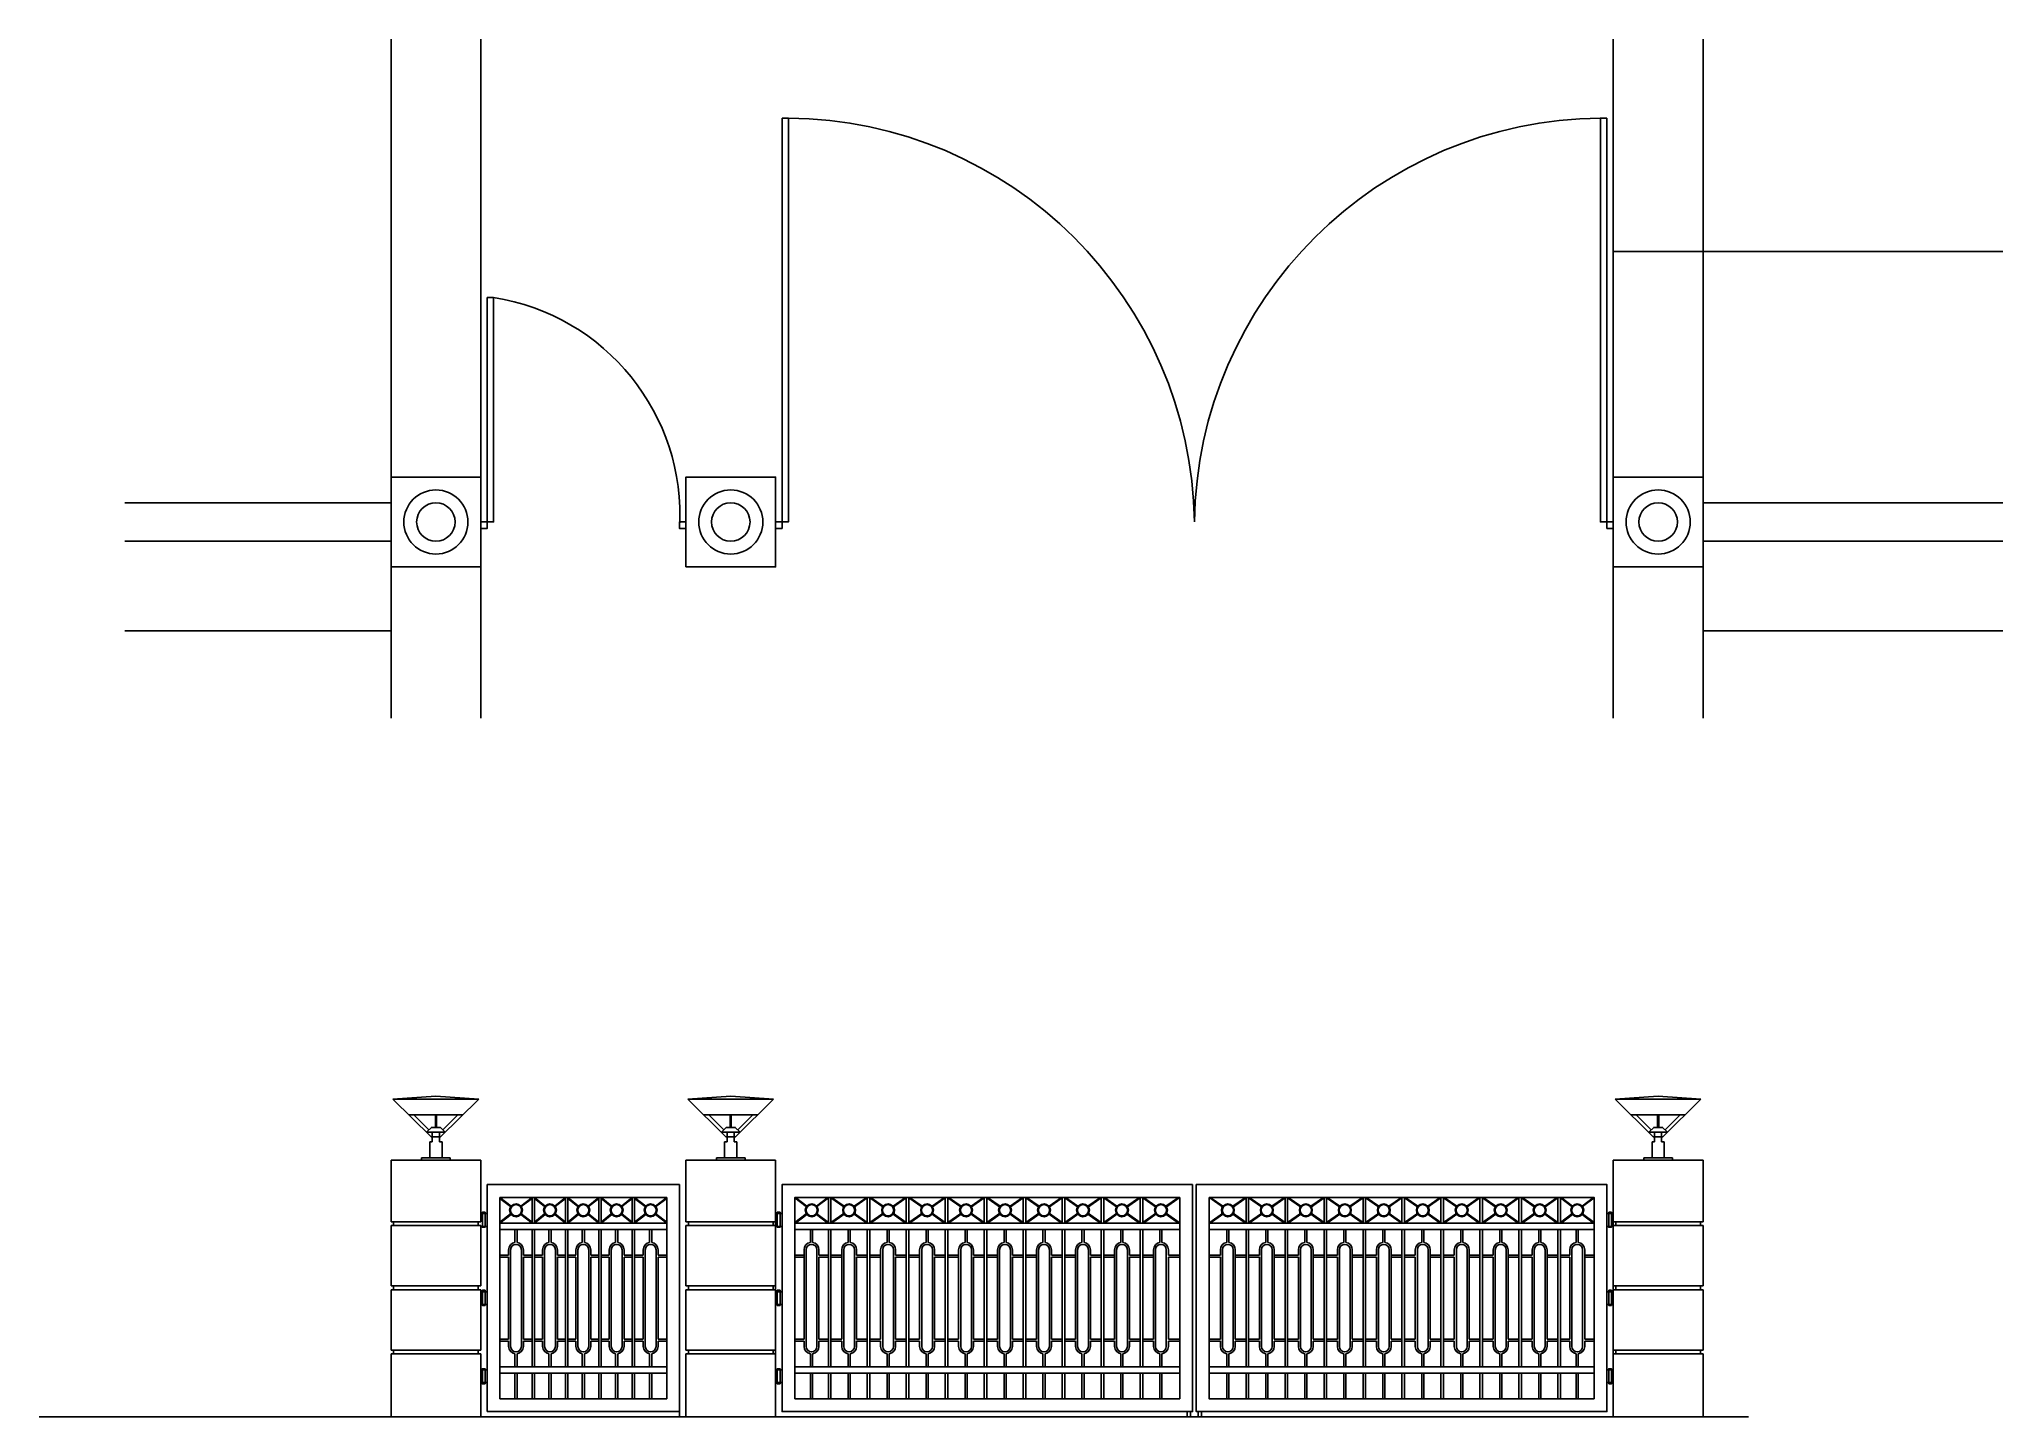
# Model space of a CAD drawing. Extents: x 25320 to 40633, y 7531 to 18272.
import ezdxf

# ---------------------------------------------------------------- set-up
doc = ezdxf.new("R2010")
doc.units = 0
doc.header["$LTSCALE"] = 10
doc.header["$MEASUREMENT"] = 0
for name, color, linetype in [('0-2', 2, 'CONTINUOUS'), ('0-3', 3, 'CONTINUOUS'), ('0-BCA', 33, 'CONTINUOUS'), ('0-DIM', 8, 'CONTINUOUS'), ('0-HATCH', 1, 'CONTINUOUS'), ('0-PAVE', 8, 'CONTINUOUS'), ('1', 1, 'CONTINUOUS')]:
    doc.layers.add(name, color=color, linetype=linetype)

# ---------------------------------------------------------------- blocks, each defined once
blk = doc.blocks.new('A$C34417B17')
at = {"layer": '0-HATCH', "color": 3}
for p, q in [((0, 476), (335, 476)), ((669, 476), (335, 476)), ((125, 353), (335, 353)), ((163, 353), (281, 237)), ((331, 353), (331, 256)), ((545, 353), (335, 353)), ((339, 353), (339, 256)), ((506, 353), (389, 237)), ((262, 218), (335, 218)), ((307, 183), (335, 183)), ((407, 218), (335, 218)), ((362, 183), (335, 183)), ((224, 20), (446, 20)), ((224, 20), (224, 0)), ((287, 143), (307, 143)), ((287, 143), (287, 20)), ((383, 143), (362, 143)), ((383, 143), (383, 20)), ((446, 20), (446, 0))]:
    blk.add_line(p, q, dxfattribs=at)
at = {"layer": '0-HATCH', "color": 11}
blk.add_line((224, 0), (446, 0), dxfattribs=at)
at = {"layer": '0-HATCH', "color": 3}
for points in [[(0, 476), (335, 500)], [(0, 476), (297, 183), (307, 183)], [(669, 476), (335, 500)], [(669, 476), (372, 183), (362, 183)], [(262, 218), (300, 256), (335, 256)], [(335, 256), (300, 256)], [(307, 218), (307, 143)], [(335, 256), (370, 256)], [(407, 218), (370, 256), (335, 256)], [(362, 218), (362, 143)]]:
    blk.add_lwpolyline(points, dxfattribs=at)

msp = doc.modelspace()

# ---------------------------------------------------------------- linework, layer by layer
at = {"layer": '0-2'}
for p, q in [((28913, 9041), (30213, 9041)), ((31213, 9041), (34215, 9041)), ((37446, 9041), (34443, 9041)), ((28913, 8991), (30213, 8991)), ((31213, 8991), (34215, 8991)), ((37446, 8991), (34443, 8991)), ((28913, 7921), (30213, 7921)), ((28913, 7871), (30213, 7871)), ((31213, 7921), (34215, 7921)), ((31213, 7871), (34215, 7871)), ((37446, 7921), (34443, 7921)), ((37446, 7871), (34443, 7871))]:
    msp.add_line(p, q, dxfattribs=at)
at = {"layer": '0-3'}
for p, q in [((28063, 9051), (28063, 9531)), ((28763, 9531), (28063, 9531)), ((28763, 9051), (28763, 9531)), ((30363, 9051), (30363, 9531)), ((31063, 9531), (30363, 9531)), ((31063, 9051), (31063, 9531)), ((37596, 9051), (37596, 9531)), ((38296, 9531), (37596, 9531)), ((38296, 9051), (38296, 9531)), ((28813, 7571), (28813, 9341)), ((30313, 9341), (28813, 9341)), ((28813, 9341), (28813, 7571)), ((30313, 9341), (30313, 7531)), ((31113, 7571), (31113, 9341)), ((37546, 7571), (37546, 9341)), ((28063, 9051), (28083, 9051)), ((28083, 9051), (28743, 9051)), ((28083, 9021), (28083, 9051)), ((28763, 9051), (28743, 9051)), ((28743, 9021), (28743, 9051)), ((30363, 9051), (30383, 9051)), ((30383, 9021), (30383, 9051)), ((30383, 9051), (31043, 9051)), ((31043, 9021), (31043, 9051)), ((31063, 9051), (31043, 9051)), ((37596, 9051), (37616, 9051)), ((37596, 9051), (37616, 9051)), ((37616, 9051), (38276, 9051)), ((37616, 9021), (37616, 9051)), ((37616, 9021), (37616, 9051)), ((38296, 9051), (38276, 9051)), ((38276, 9021), (38276, 9051)), ((28063, 8551), (28063, 9021)), ((28063, 9021), (28083, 9021)), ((28083, 9021), (28743, 9021)), ((28763, 9021), (28743, 9021)), ((28763, 8551), (28763, 9021)), ((28763, 8551), (28763, 9021)), ((30363, 8551), (30363, 9021)), ((30363, 9021), (30383, 9021)), ((30383, 9021), (31043, 9021)), ((31063, 9021), (31043, 9021)), ((31063, 8551), (31063, 9021)), ((37596, 8551), (37596, 9021)), ((37596, 9021), (37616, 9021)), ((37596, 9021), (37616, 9021)), ((37596, 8551), (37596, 9021)), ((37616, 9021), (38276, 9021)), ((38296, 9021), (38276, 9021)), ((38296, 8551), (38296, 9021)), ((28063, 8551), (28083, 8551)), ((28063, 8051), (28063, 8521)), ((28063, 8051), (28063, 8521)), ((28063, 8521), (28083, 8521)), ((28080, 8551), (28081, 8551)), ((28083, 8551), (28743, 8551)), ((28083, 8521), (28083, 8551)), ((28083, 8521), (28743, 8521)), ((28763, 8551), (28743, 8551)), ((28743, 8521), (28743, 8551)), ((28763, 8521), (28743, 8521)), ((28763, 8051), (28763, 8521)), ((28763, 8051), (28763, 8521)), ((28763, 8051), (28763, 8521)), ((28763, 8051), (28763, 8521)), ((30363, 8551), (30383, 8551)), ((30363, 8051), (30363, 8521)), ((30363, 8051), (30363, 8521)), ((30363, 8521), (30383, 8521)), ((30380, 8551), (30381, 8551)), ((30383, 8521), (30383, 8551)), ((30383, 8551), (31043, 8551)), ((30383, 8521), (31043, 8521)), ((31043, 8521), (31043, 8551)), ((31063, 8551), (31043, 8551)), ((31063, 8521), (31043, 8521)), ((31063, 8051), (31063, 8521)), ((31063, 8051), (31063, 8521)), ((37596, 8551), (37616, 8551)), ((37596, 8551), (37616, 8551)), ((37596, 8051), (37596, 8521)), ((37596, 8051), (37596, 8521)), ((37596, 8521), (37616, 8521)), ((37596, 8051), (37596, 8521)), ((37596, 8051), (37596, 8521)), ((37596, 8521), (37616, 8521)), ((37613, 8551), (37614, 8551)), ((37616, 8551), (38276, 8551)), ((37616, 8521), (37616, 8551)), ((37616, 8521), (37616, 8551)), ((37616, 8521), (38276, 8521)), ((38296, 8551), (38276, 8551)), ((38276, 8521), (38276, 8551)), ((38296, 8521), (38276, 8521)), ((38296, 8051), (38296, 8521)), ((38296, 8051), (38296, 8521)), ((28063, 8051), (28083, 8051)), ((28063, 7772), (28063, 8021)), ((28063, 8021), (28083, 8021)), ((28063, 8021), (28083, 8021)), ((28063, 7531), (28063, 8021)), ((28080, 8051), (28081, 8051)), ((28083, 8051), (28743, 8051)), ((28083, 8021), (28083, 8051)), ((28083, 8021), (28743, 8021)), ((28743, 8021), (28743, 8051)), ((28763, 8051), (28743, 8051)), ((28763, 8021), (28743, 8021)), ((28763, 7772), (28763, 8021)), ((28763, 7531), (28763, 8021)), ((28763, 7772), (28763, 8021)), ((28763, 7531), (28763, 8021)), ((30363, 8051), (30383, 8051)), ((30363, 7531), (30363, 8021)), ((30363, 7772), (30363, 8021)), ((30363, 8021), (30383, 8021)), ((30363, 8021), (30383, 8021)), ((30380, 8051), (30381, 8051)), ((30383, 8051), (31043, 8051)), ((30383, 8021), (30383, 8051)), ((30383, 8021), (31043, 8021)), ((31063, 8051), (31043, 8051)), ((31043, 8021), (31043, 8051)), ((31063, 8021), (31043, 8021)), ((31063, 7531), (31063, 8021)), ((31063, 7772), (31063, 8021)), ((37596, 8051), (37616, 8051)), ((37596, 8051), (37616, 8051)), ((37596, 7772), (37596, 8021)), ((37596, 8021), (37616, 8021)), ((37596, 8021), (37616, 8021)), ((37596, 7531), (37596, 8021)), ((37596, 8021), (37616, 8021)), ((37596, 7772), (37596, 8021)), ((37596, 7531), (37596, 8021)), ((37613, 8051), (37614, 8051)), ((37616, 8051), (38276, 8051)), ((37616, 8021), (37616, 8051)), ((37616, 8021), (37616, 8051)), ((37616, 8021), (38276, 8021)), ((38276, 8021), (38276, 8051)), ((38296, 8051), (38276, 8051)), ((38296, 8021), (38276, 8021)), ((38296, 7772), (38296, 8021)), ((38296, 7531), (38296, 8021)), ((28813, 7571), (30313, 7571)), ((31113, 7571), (34315, 7571)), ((37546, 7571), (34343, 7571))]:
    msp.add_line(p, q, dxfattribs=at)
at = {"layer": '0-3', "color": 3}
for p, q in [((30213, 9241), (28913, 9241)), ((28913, 9241), (28913, 7671)), ((30213, 9241), (30213, 7671)), ((31063, 7531), (31063, 9341)), ((37596, 7531), (37596, 9341)), ((28913, 7671), (30213, 7671))]:
    msp.add_line(p, q, dxfattribs=at)
at = {"layer": '0-3'}
for points in [[(34315, 9341), (31113, 9341), (31113, 7571), (34315, 7571)], [(34343, 9341), (37546, 9341), (37546, 7571), (34343, 7571)]]:
    msp.add_lwpolyline(points, close=True, dxfattribs=at)
at = {"layer": '0-3', "color": 3}
for points in [[(34215, 9241), (31213, 9241), (31213, 7671), (34215, 7671)], [(34443, 9241), (37446, 9241), (37446, 7671), (34443, 7671)]]:
    msp.add_lwpolyline(points, close=True, dxfattribs=at)
at = {"layer": '0-BCA', "color": 1}
msp.add_line((38296, 16616), (40633, 16616), dxfattribs=at)
at = {"layer": '0-BCA', "linetype": 'CONTINUOUS'}
for p, q in [((38296, 14358), (38296, 14658)), ((28063, 13658), (28063, 14158)), ((38296, 14158), (38296, 13658)), ((28063, 13658), (25988, 13658)), ((40633, 13658), (38296, 13658))]:
    msp.add_line(p, q, dxfattribs=at)
at = {"layer": '0-BCA'}
for p, q in [((28063, 12979), (28063, 13658)), ((38296, 12979), (38296, 13658))]:
    msp.add_line(p, q, dxfattribs=at)
at = {"layer": '0-BCA', "color": 3}
for points in [[(31113, 17658), (31163, 17658), (31163, 14508), (31113, 14508), (31113, 17658)], [(37546, 17658), (37496, 17658), (37496, 14508), (37546, 14508), (37546, 17658)], [(28813, 16258), (28863, 16258), (28863, 14508), (28813, 14508), (28813, 16258)]]:
    msp.add_lwpolyline(points, dxfattribs=at)
at = {"layer": '0-BCA', "color": 8}
for points in [[(31163, 17658, -0.407616), (34329, 14508, -10.215039)], [(37496, 17658, 0.407616), (34329, 14508, 10.215039)], [(28863, 16258, -0.386972), (30313, 14458, 0.72448)]]:
    msp.add_lwpolyline(points, format="xyb", dxfattribs=at)
at = {"layer": '0-BCA', "linetype": 'CONTINUOUS'}
for points in [[(28063, 14158), (28763, 14158), (28763, 14858), (28063, 14858)], [(30363, 14158), (31063, 14158), (31063, 14858), (30363, 14858)], [(37596, 14158), (38296, 14158), (38296, 14858), (37596, 14858)]]:
    msp.add_lwpolyline(points, close=True, dxfattribs=at)
for points in [[(28063, 14658), (25988, 14658)], [(40633, 14658), (38296, 14658)], [(28063, 14358), (25988, 14358)], [(40633, 14358), (38296, 14358)]]:
    msp.add_lwpolyline(points, dxfattribs=at)
at = {"layer": '0-BCA', "color": 3}
for points in [[(28763, 14508), (28813, 14508), (28813, 14458), (28763, 14458)], [(30363, 14508), (30313, 14508), (30313, 14458), (30363, 14458)], [(31063, 14508), (31113, 14508), (31113, 14458), (31063, 14458)], [(37596, 14508), (37546, 14508), (37546, 14458), (37596, 14458)]]:
    msp.add_lwpolyline(points, close=True, dxfattribs=at)
at = {"layer": '0-BCA', "color": 1, "linetype": 'CONTINUOUS'}
for centre, radius in [((28413, 14508), 250), ((30713, 14508), 250), ((37946, 14508), 250), ((28413, 14508), 150), ((30713, 14508), 150), ((37946, 14508), 150)]:
    msp.add_circle(centre, radius, dxfattribs=at)
at = {"layer": '0-DIM', "color": 4}
for points in [[(34273, 7531), (34299, 7531), (34299, 7571), (34273, 7571)], [(34385, 7531), (34359, 7531), (34359, 7571), (34385, 7571)]]:
    msp.add_lwpolyline(points, close=True, dxfattribs=at)
at = {"layer": '0-HATCH'}
for p, q in [((29163, 9241), (29163, 9041)), ((29423, 9241), (29423, 9041)), ((29683, 9241), (29683, 9041)), ((29943, 9241), (29943, 9041)), ((29163, 8991), (29163, 7921)), ((29423, 8991), (29423, 7921)), ((29683, 8991), (29683, 7921)), ((29943, 8991), (29943, 7921)), ((29163, 7871), (29163, 7671)), ((29423, 7871), (29423, 7671)), ((29683, 7871), (29683, 7671)), ((29943, 7871), (29943, 7671))]:
    msp.add_line(p, q, dxfattribs=at)
at = {"layer": '0-HATCH', "color": 5}
msp.add_line((25320, 7531), (38650, 7531), dxfattribs=at)
at = {"layer": '0-PAVE'}
for p, q in [((28063, 14858), (28063, 18272)), ((28763, 18272), (28763, 14858)), ((37596, 14858), (37596, 18272)), ((38296, 18272), (38296, 14858)), ((37596, 16616), (38296, 16616)), ((28763, 14158), (28763, 12979)), ((37596, 12979), (37596, 14158))]:
    msp.add_line(p, q, dxfattribs=at)
at = {"layer": '1', "color": 8}
for p, q in [((28912, 9241), (29000, 9174)), ((28913, 9233), (28996, 9169)), ((29164, 9241), (29076, 9174)), ((29163, 9233), (29079, 9169)), ((29183, 9241), (29265, 9174)), ((29183, 9233), (29261, 9169)), ((29423, 9241), (29341, 9174)), ((29423, 9233), (29344, 9169)), ((29443, 9241), (29525, 9174)), ((29443, 9233), (29521, 9169)), ((29683, 9241), (29601, 9174)), ((29683, 9233), (29604, 9169)), ((29703, 9241), (29785, 9174)), ((29703, 9233), (29781, 9169)), ((29943, 9241), (29861, 9174)), ((29943, 9233), (29864, 9169)), ((29962, 9241), (30050, 9174)), ((29963, 9233), (30046, 9169)), ((30214, 9241), (30126, 9174)), ((30213, 9233), (30129, 9169)), ((31213, 9237), (31302, 9169)), ((31218, 9241), (31306, 9174)), ((31469, 9241), (31381, 9174)), ((31474, 9237), (31385, 9169)), ((31494, 9237), (31594, 9167)), ((31499, 9241), (31597, 9172)), ((31773, 9241), (31675, 9172)), ((31778, 9237), (31679, 9167)), ((31798, 9237), (31898, 9167)), ((31803, 9241), (31901, 9172)), ((32077, 9241), (31979, 9172)), ((32082, 9237), (31983, 9167)), ((32102, 9237), (32202, 9167)), ((32107, 9241), (32205, 9172)), ((32381, 9241), (32283, 9172)), ((32386, 9237), (32287, 9167)), ((32406, 9237), (32506, 9167)), ((32411, 9241), (32509, 9172)), ((32685, 9241), (32587, 9172)), ((32690, 9237), (32591, 9167)), ((32710, 9237), (32810, 9167)), ((32715, 9241), (32813, 9172)), ((32989, 9241), (32891, 9172)), ((32994, 9237), (32895, 9167)), ((33014, 9237), (33114, 9167)), ((33019, 9241), (33117, 9172)), ((33293, 9241), (33195, 9172)), ((33298, 9237), (33199, 9167)), ((33318, 9237), (33418, 9167)), ((33323, 9241), (33421, 9172)), ((33597, 9241), (33499, 9172)), ((33602, 9237), (33503, 9167)), ((33622, 9237), (33722, 9167)), ((33627, 9241), (33725, 9172)), ((33901, 9241), (33803, 9172)), ((33906, 9237), (33807, 9167)), ((33926, 9237), (34026, 9167)), ((33931, 9241), (34029, 9172)), ((34205, 9241), (34107, 9172)), ((34210, 9237), (34111, 9167)), ((34448, 9237), (34548, 9167)), ((34453, 9241), (34551, 9172)), ((34727, 9241), (34629, 9172)), ((34732, 9237), (34633, 9167)), ((34752, 9237), (34852, 9167)), ((34757, 9241), (34855, 9172)), ((35031, 9241), (34933, 9172)), ((35036, 9237), (34937, 9167)), ((35056, 9237), (35156, 9167)), ((35061, 9241), (35159, 9172)), ((35335, 9241), (35237, 9172)), ((35340, 9237), (35241, 9167)), ((35360, 9237), (35460, 9167)), ((35365, 9241), (35463, 9172)), ((35639, 9241), (35541, 9172)), ((35644, 9237), (35545, 9167)), ((35664, 9237), (35764, 9167)), ((35669, 9241), (35767, 9172)), ((35943, 9241), (35845, 9172)), ((35948, 9237), (35849, 9167)), ((35968, 9237), (36068, 9167)), ((35973, 9241), (36071, 9172)), ((36247, 9241), (36149, 9172)), ((36252, 9237), (36153, 9167)), ((36272, 9237), (36372, 9167)), ((36277, 9241), (36375, 9172)), ((36551, 9241), (36453, 9172)), ((36556, 9237), (36457, 9167)), ((36576, 9237), (36676, 9167)), ((36581, 9241), (36679, 9172)), ((36855, 9241), (36757, 9172)), ((36860, 9237), (36761, 9167)), ((36880, 9237), (36980, 9167)), ((36885, 9241), (36983, 9172)), ((37159, 9241), (37061, 9172)), ((37164, 9237), (37065, 9167)), ((37184, 9237), (37273, 9169)), ((37189, 9241), (37277, 9174)), ((37441, 9241), (37353, 9174)), ((37446, 9237), (37356, 9169)), ((29000, 9108), (28912, 9041)), ((28996, 9113), (28913, 9049)), ((29076, 9108), (29164, 9041)), ((29079, 9113), (29163, 9049)), ((29261, 9113), (29183, 9049)), ((29265, 9108), (29183, 9041)), ((29341, 9108), (29423, 9041)), ((29344, 9113), (29423, 9049)), ((29521, 9113), (29443, 9049)), ((29525, 9108), (29443, 9041)), ((29601, 9108), (29683, 9041)), ((29604, 9113), (29683, 9049)), ((29781, 9113), (29703, 9049)), ((29785, 9108), (29703, 9041)), ((29861, 9108), (29943, 9041)), ((29864, 9113), (29943, 9049)), ((30050, 9108), (29962, 9041)), ((30046, 9113), (29963, 9049)), ((30126, 9108), (30214, 9041)), ((30129, 9113), (30213, 9049)), ((31302, 9113), (31213, 9045)), ((31306, 9108), (31218, 9041)), ((31381, 9108), (31469, 9041)), ((31385, 9113), (31474, 9045)), ((31594, 9115), (31494, 9045)), ((31597, 9110), (31499, 9041)), ((31675, 9110), (31773, 9041)), ((31679, 9115), (31778, 9045)), ((31898, 9115), (31798, 9045)), ((31901, 9110), (31803, 9041)), ((31979, 9110), (32077, 9041)), ((31983, 9115), (32082, 9045)), ((32202, 9115), (32102, 9045)), ((32205, 9110), (32107, 9041)), ((32283, 9110), (32381, 9041)), ((32287, 9115), (32386, 9045)), ((32506, 9115), (32406, 9045)), ((32509, 9110), (32411, 9041)), ((32587, 9110), (32685, 9041)), ((32591, 9115), (32690, 9045)), ((32810, 9115), (32710, 9045)), ((32813, 9110), (32715, 9041)), ((32891, 9110), (32989, 9041)), ((32895, 9115), (32994, 9045)), ((33114, 9115), (33014, 9045)), ((33117, 9110), (33019, 9041)), ((33195, 9110), (33293, 9041)), ((33199, 9115), (33298, 9045)), ((33418, 9115), (33318, 9045)), ((33421, 9110), (33323, 9041)), ((33499, 9110), (33597, 9041)), ((33503, 9115), (33602, 9045)), ((33722, 9115), (33622, 9045)), ((33725, 9110), (33627, 9041)), ((33803, 9110), (33901, 9041)), ((33807, 9115), (33906, 9045)), ((34026, 9115), (33926, 9045)), ((34029, 9110), (33931, 9041)), ((34107, 9110), (34205, 9041)), ((34111, 9115), (34210, 9045)), ((34548, 9115), (34448, 9045)), ((34551, 9110), (34453, 9041)), ((34629, 9110), (34727, 9041)), ((34633, 9115), (34732, 9045)), ((34852, 9115), (34752, 9045)), ((34855, 9110), (34757, 9041)), ((34933, 9110), (35031, 9041)), ((34937, 9115), (35036, 9045)), ((35156, 9115), (35056, 9045)), ((35159, 9110), (35061, 9041)), ((35237, 9110), (35335, 9041)), ((35241, 9115), (35340, 9045)), ((35460, 9115), (35360, 9045)), ((35463, 9110), (35365, 9041)), ((35541, 9110), (35639, 9041)), ((35545, 9115), (35644, 9045)), ((35764, 9115), (35664, 9045)), ((35767, 9110), (35669, 9041)), ((35845, 9110), (35943, 9041)), ((35849, 9115), (35948, 9045)), ((36068, 9115), (35968, 9045)), ((36071, 9110), (35973, 9041)), ((36149, 9110), (36247, 9041)), ((36153, 9115), (36252, 9045)), ((36372, 9115), (36272, 9045)), ((36375, 9110), (36277, 9041)), ((36453, 9110), (36551, 9041)), ((36457, 9115), (36556, 9045)), ((36676, 9115), (36576, 9045)), ((36679, 9110), (36581, 9041)), ((36757, 9110), (36855, 9041)), ((36761, 9115), (36860, 9045)), ((36980, 9115), (36880, 9045)), ((36983, 9110), (36885, 9041)), ((37061, 9110), (37159, 9041)), ((37065, 9115), (37164, 9045)), ((37273, 9113), (37184, 9045)), ((37277, 9108), (37189, 9041)), ((37353, 9108), (37441, 9041)), ((37356, 9113), (37446, 9045)), ((29030, 8890), (29030, 8991)), ((29046, 8890), (29046, 8991)), ((29295, 8890), (29295, 8991)), ((29311, 8890), (29311, 8991)), ((29555, 8890), (29555, 8991)), ((29571, 8890), (29571, 8991)), ((29815, 8890), (29815, 8991)), ((29831, 8890), (29831, 8991)), ((30080, 8890), (30080, 8991)), ((30096, 8890), (30096, 8991)), ((31335, 8890), (31335, 8991)), ((31351, 8890), (31351, 8991)), ((31628, 8890), (31628, 8991)), ((31628, 8890), (31628, 8991)), ((31644, 8890), (31644, 8991)), ((31644, 8890), (31644, 8991)), ((31932, 8890), (31932, 8991)), ((31948, 8890), (31948, 8991)), ((32236, 8890), (32236, 8991)), ((32252, 8890), (32252, 8991)), ((32540, 8890), (32540, 8991)), ((32556, 8890), (32556, 8991)), ((32844, 8890), (32844, 8991)), ((32860, 8890), (32860, 8991)), ((33148, 8890), (33148, 8991)), ((33164, 8890), (33164, 8991)), ((33452, 8890), (33452, 8991)), ((33468, 8890), (33468, 8991)), ((33756, 8890), (33756, 8991)), ((33772, 8890), (33772, 8991)), ((34060, 8890), (34060, 8991)), ((34076, 8890), (34076, 8991)), ((34582, 8890), (34582, 8991)), ((34598, 8890), (34598, 8991)), ((34886, 8890), (34886, 8991)), ((34902, 8890), (34902, 8991)), ((35190, 8890), (35190, 8991)), ((35206, 8890), (35206, 8991)), ((35494, 8890), (35494, 8991)), ((35510, 8890), (35510, 8991)), ((35798, 8890), (35798, 8991)), ((35814, 8890), (35814, 8991)), ((36102, 8890), (36102, 8991)), ((36118, 8890), (36118, 8991)), ((36406, 8890), (36406, 8991)), ((36422, 8890), (36422, 8991)), ((36710, 8890), (36710, 8991)), ((36726, 8890), (36726, 8991)), ((37014, 8890), (37014, 8991)), ((37014, 8890), (37014, 8991)), ((37030, 8890), (37030, 8991)), ((37030, 8890), (37030, 8991)), ((37307, 8890), (37307, 8991)), ((37323, 8890), (37323, 8991)), ((28980, 8791), (28913, 8791)), ((28980, 8775), (28913, 8775)), ((29096, 8791), (29163, 8791)), ((29096, 8775), (29163, 8775)), ((29245, 8791), (29183, 8791)), ((29245, 8775), (29183, 8775)), ((29361, 8791), (29423, 8791)), ((29361, 8775), (29423, 8775)), ((29505, 8791), (29443, 8791)), ((29505, 8775), (29443, 8775)), ((29621, 8791), (29683, 8791)), ((29621, 8775), (29683, 8775)), ((29765, 8791), (29703, 8791)), ((29765, 8775), (29703, 8775)), ((29881, 8791), (29943, 8791)), ((29881, 8775), (29943, 8775)), ((30030, 8791), (29963, 8791)), ((30030, 8775), (29963, 8775)), ((30146, 8791), (30213, 8791)), ((30146, 8775), (30213, 8775)), ((31285, 8791), (31213, 8791)), ((31285, 8775), (31213, 8775)), ((31401, 8791), (31474, 8791)), ((31401, 8775), (31474, 8775)), ((31578, 8791), (31494, 8791)), ((31578, 8791), (31494, 8791)), ((31578, 8775), (31494, 8775)), ((31578, 8775), (31494, 8775)), ((31694, 8791), (31778, 8791)), ((31694, 8791), (31778, 8791)), ((31694, 8775), (31778, 8775)), ((31694, 8775), (31778, 8775)), ((31882, 8791), (31798, 8791)), ((31882, 8775), (31798, 8775)), ((31998, 8791), (32082, 8791)), ((31998, 8775), (32082, 8775)), ((32186, 8791), (32102, 8791)), ((32186, 8775), (32102, 8775)), ((32302, 8791), (32386, 8791)), ((32302, 8775), (32386, 8775)), ((32490, 8791), (32406, 8791)), ((32490, 8775), (32406, 8775)), ((32606, 8791), (32690, 8791)), ((32606, 8775), (32690, 8775)), ((32794, 8791), (32710, 8791)), ((32794, 8775), (32710, 8775)), ((32910, 8791), (32994, 8791)), ((32910, 8775), (32994, 8775)), ((33098, 8791), (33014, 8791)), ((33098, 8775), (33014, 8775)), ((33214, 8791), (33298, 8791)), ((33214, 8775), (33298, 8775)), ((33402, 8791), (33318, 8791)), ((33402, 8775), (33318, 8775)), ((33518, 8791), (33602, 8791)), ((33518, 8775), (33602, 8775)), ((33706, 8791), (33622, 8791)), ((33706, 8775), (33622, 8775)), ((33822, 8791), (33906, 8791)), ((33822, 8775), (33906, 8775)), ((34010, 8791), (33926, 8791)), ((34010, 8775), (33926, 8775)), ((34126, 8791), (34210, 8791)), ((34126, 8775), (34210, 8775)), ((34532, 8791), (34448, 8791)), ((34532, 8775), (34448, 8775)), ((34648, 8791), (34732, 8791)), ((34648, 8775), (34732, 8775)), ((34836, 8791), (34752, 8791)), ((34836, 8775), (34752, 8775)), ((34952, 8791), (35036, 8791)), ((34952, 8775), (35036, 8775)), ((35140, 8791), (35056, 8791)), ((35140, 8775), (35056, 8775)), ((35256, 8791), (35340, 8791)), ((35256, 8775), (35340, 8775)), ((35444, 8791), (35360, 8791)), ((35444, 8775), (35360, 8775)), ((35560, 8791), (35644, 8791)), ((35560, 8775), (35644, 8775)), ((35748, 8791), (35664, 8791)), ((35748, 8775), (35664, 8775)), ((35864, 8791), (35948, 8791)), ((35864, 8775), (35948, 8775)), ((36052, 8791), (35968, 8791)), ((36052, 8775), (35968, 8775)), ((36168, 8791), (36252, 8791)), ((36168, 8775), (36252, 8775)), ((36356, 8791), (36272, 8791)), ((36356, 8775), (36272, 8775)), ((36472, 8791), (36556, 8791)), ((36472, 8775), (36556, 8775)), ((36660, 8791), (36576, 8791)), ((36660, 8775), (36576, 8775)), ((36776, 8791), (36860, 8791)), ((36776, 8775), (36860, 8775)), ((36964, 8791), (36880, 8791)), ((36964, 8791), (36880, 8791)), ((36964, 8775), (36880, 8775)), ((36964, 8775), (36880, 8775)), ((37080, 8791), (37164, 8791)), ((37080, 8791), (37164, 8791)), ((37080, 8775), (37164, 8775)), ((37080, 8775), (37164, 8775)), ((37257, 8791), (37184, 8791)), ((37257, 8775), (37184, 8775)), ((37373, 8791), (37446, 8791)), ((37373, 8775), (37446, 8775)), ((28980, 8137), (28913, 8137)), ((28980, 8121), (28913, 8121)), ((29096, 8137), (29163, 8137)), ((29096, 8121), (29163, 8121)), ((29245, 8137), (29183, 8137)), ((29245, 8121), (29183, 8121)), ((29361, 8137), (29423, 8137)), ((29361, 8121), (29423, 8121)), ((29505, 8137), (29443, 8137)), ((29505, 8121), (29443, 8121)), ((29621, 8137), (29683, 8137)), ((29621, 8121), (29683, 8121)), ((29765, 8137), (29703, 8137)), ((29765, 8121), (29703, 8121)), ((29881, 8137), (29943, 8137)), ((29881, 8121), (29943, 8121)), ((30030, 8137), (29963, 8137)), ((30030, 8121), (29963, 8121)), ((30146, 8137), (30213, 8137)), ((30146, 8121), (30213, 8121)), ((31285, 8137), (31213, 8137)), ((31285, 8121), (31213, 8121)), ((31401, 8137), (31474, 8137)), ((31401, 8121), (31474, 8121)), ((31578, 8137), (31494, 8137)), ((31578, 8137), (31494, 8137)), ((31578, 8121), (31494, 8121)), ((31578, 8121), (31494, 8121)), ((31694, 8137), (31778, 8137)), ((31694, 8137), (31778, 8137)), ((31694, 8121), (31778, 8121)), ((31694, 8121), (31778, 8121)), ((31882, 8137), (31798, 8137)), ((31882, 8121), (31798, 8121)), ((31998, 8137), (32082, 8137)), ((31998, 8121), (32082, 8121)), ((32186, 8137), (32102, 8137)), ((32186, 8121), (32102, 8121)), ((32302, 8137), (32386, 8137)), ((32302, 8121), (32386, 8121)), ((32490, 8137), (32406, 8137)), ((32490, 8121), (32406, 8121)), ((32606, 8137), (32690, 8137)), ((32606, 8121), (32690, 8121)), ((32794, 8137), (32710, 8137)), ((32794, 8121), (32710, 8121)), ((32910, 8137), (32994, 8137)), ((32910, 8121), (32994, 8121)), ((33098, 8137), (33014, 8137)), ((33098, 8121), (33014, 8121)), ((33214, 8137), (33298, 8137)), ((33214, 8121), (33298, 8121)), ((33402, 8137), (33318, 8137)), ((33402, 8121), (33318, 8121)), ((33518, 8137), (33602, 8137)), ((33518, 8121), (33602, 8121)), ((33706, 8137), (33622, 8137)), ((33706, 8121), (33622, 8121)), ((33822, 8137), (33906, 8137)), ((33822, 8121), (33906, 8121)), ((34010, 8137), (33926, 8137)), ((34010, 8121), (33926, 8121)), ((34126, 8137), (34210, 8137)), ((34126, 8121), (34210, 8121)), ((34532, 8137), (34448, 8137)), ((34532, 8121), (34448, 8121)), ((34648, 8137), (34732, 8137)), ((34648, 8121), (34732, 8121)), ((34836, 8137), (34752, 8137)), ((34836, 8121), (34752, 8121)), ((34952, 8137), (35036, 8137)), ((34952, 8121), (35036, 8121)), ((35140, 8137), (35056, 8137)), ((35140, 8121), (35056, 8121)), ((35256, 8137), (35340, 8137)), ((35256, 8121), (35340, 8121)), ((35444, 8137), (35360, 8137)), ((35444, 8121), (35360, 8121)), ((35560, 8137), (35644, 8137)), ((35560, 8121), (35644, 8121)), ((35748, 8137), (35664, 8137)), ((35748, 8121), (35664, 8121)), ((35864, 8137), (35948, 8137)), ((35864, 8121), (35948, 8121)), ((36052, 8137), (35968, 8137)), ((36052, 8121), (35968, 8121)), ((36168, 8137), (36252, 8137)), ((36168, 8121), (36252, 8121)), ((36356, 8137), (36272, 8137)), ((36356, 8121), (36272, 8121)), ((36472, 8137), (36556, 8137)), ((36472, 8121), (36556, 8121)), ((36660, 8137), (36576, 8137)), ((36660, 8121), (36576, 8121)), ((36776, 8137), (36860, 8137)), ((36776, 8121), (36860, 8121)), ((36964, 8137), (36880, 8137)), ((36964, 8137), (36880, 8137)), ((36964, 8121), (36880, 8121)), ((36964, 8121), (36880, 8121)), ((37080, 8137), (37164, 8137)), ((37080, 8137), (37164, 8137)), ((37080, 8121), (37164, 8121)), ((37080, 8121), (37164, 8121)), ((37257, 8137), (37184, 8137)), ((37257, 8121), (37184, 8121)), ((37373, 8137), (37446, 8137)), ((37373, 8121), (37446, 8121)), ((29030, 8022), (29030, 7921)), ((29046, 8022), (29046, 7921)), ((29295, 8022), (29295, 7921)), ((29311, 8022), (29311, 7921)), ((29555, 8022), (29555, 7921)), ((29571, 8022), (29571, 7921)), ((29815, 8022), (29815, 7921)), ((29831, 8022), (29831, 7921)), ((30080, 8022), (30080, 7921)), ((30096, 8022), (30096, 7921)), ((31335, 8022), (31335, 7921)), ((31351, 8022), (31351, 7921)), ((31628, 8022), (31628, 7921)), ((31628, 8022), (31628, 7921)), ((31644, 8022), (31644, 7921)), ((31644, 8022), (31644, 7921)), ((31932, 8022), (31932, 7921)), ((31948, 8022), (31948, 7921)), ((32236, 8022), (32236, 7921)), ((32252, 8022), (32252, 7921)), ((32540, 8022), (32540, 7921)), ((32556, 8022), (32556, 7921)), ((32844, 8022), (32844, 7921)), ((32860, 8022), (32860, 7921)), ((33148, 8022), (33148, 7921)), ((33164, 8022), (33164, 7921)), ((33452, 8022), (33452, 7921)), ((33468, 8022), (33468, 7921)), ((33756, 8022), (33756, 7921)), ((33772, 8022), (33772, 7921)), ((34060, 8022), (34060, 7921)), ((34076, 8022), (34076, 7921)), ((34582, 8022), (34582, 7921)), ((34598, 8022), (34598, 7921)), ((34886, 8022), (34886, 7921)), ((34902, 8022), (34902, 7921)), ((35190, 8022), (35190, 7921)), ((35206, 8022), (35206, 7921)), ((35494, 8022), (35494, 7921)), ((35510, 8022), (35510, 7921)), ((35798, 8022), (35798, 7921)), ((35814, 8022), (35814, 7921)), ((36102, 8022), (36102, 7921)), ((36118, 8022), (36118, 7921)), ((36406, 8022), (36406, 7921)), ((36422, 8022), (36422, 7921)), ((36710, 8022), (36710, 7921)), ((36726, 8022), (36726, 7921)), ((37014, 8022), (37014, 7921)), ((37014, 8022), (37014, 7921)), ((37030, 8022), (37030, 7921)), ((37030, 8022), (37030, 7921)), ((37307, 8022), (37307, 7921)), ((37323, 8022), (37323, 7921)), ((29030, 7871), (29030, 7671)), ((29046, 7871), (29046, 7671)), ((29295, 7871), (29295, 7671)), ((29311, 7871), (29311, 7671)), ((29555, 7871), (29555, 7671)), ((29571, 7871), (29571, 7671)), ((29815, 7871), (29815, 7671)), ((29831, 7871), (29831, 7671)), ((30080, 7871), (30080, 7671)), ((30096, 7871), (30096, 7671)), ((31335, 7871), (31335, 7671)), ((31351, 7871), (31351, 7671)), ((31628, 7871), (31628, 7671)), ((31628, 7871), (31628, 7671)), ((31644, 7871), (31644, 7671)), ((31644, 7871), (31644, 7671)), ((31932, 7871), (31932, 7671)), ((31948, 7871), (31948, 7671)), ((32236, 7871), (32236, 7671)), ((32252, 7871), (32252, 7671)), ((32540, 7871), (32540, 7671)), ((32556, 7871), (32556, 7671)), ((32844, 7871), (32844, 7671)), ((32860, 7871), (32860, 7671)), ((33148, 7871), (33148, 7671)), ((33164, 7871), (33164, 7671)), ((33452, 7871), (33452, 7671)), ((33468, 7871), (33468, 7671)), ((33756, 7871), (33756, 7671)), ((33772, 7871), (33772, 7671)), ((34060, 7871), (34060, 7671)), ((34076, 7871), (34076, 7671)), ((34582, 7871), (34582, 7671)), ((34598, 7871), (34598, 7671)), ((34886, 7871), (34886, 7671)), ((34902, 7871), (34902, 7671)), ((35190, 7871), (35190, 7671)), ((35206, 7871), (35206, 7671)), ((35494, 7871), (35494, 7671)), ((35510, 7871), (35510, 7671)), ((35798, 7871), (35798, 7671)), ((35814, 7871), (35814, 7671)), ((36102, 7871), (36102, 7671)), ((36118, 7871), (36118, 7671)), ((36406, 7871), (36406, 7671)), ((36422, 7871), (36422, 7671)), ((36710, 7871), (36710, 7671)), ((36726, 7871), (36726, 7671)), ((37014, 7871), (37014, 7671)), ((37014, 7871), (37014, 7671)), ((37030, 7871), (37030, 7671)), ((37030, 7871), (37030, 7671)), ((37307, 7871), (37307, 7671)), ((37323, 7871), (37323, 7671))]:
    msp.add_line(p, q, dxfattribs=at)
at = {"layer": '1', "color": 1}
for p, q in [((29163, 9241), (29163, 9041)), ((29183, 9241), (29183, 9041)), ((29423, 9241), (29423, 9041)), ((29443, 9241), (29443, 9041)), ((29683, 9241), (29683, 9041)), ((29703, 9241), (29703, 9041)), ((29943, 9241), (29943, 9041)), ((29963, 9241), (29963, 9041)), ((31474, 9241), (31474, 9041)), ((31494, 9241), (31494, 9041)), ((31778, 9241), (31778, 9041)), ((31798, 9241), (31798, 9041)), ((32082, 9241), (32082, 9041)), ((32102, 9241), (32102, 9041)), ((32386, 9241), (32386, 9041)), ((32406, 9241), (32406, 9041)), ((32690, 9241), (32690, 9041)), ((32710, 9241), (32710, 9041)), ((32994, 9241), (32994, 9041)), ((33014, 9241), (33014, 9041)), ((33298, 9241), (33298, 9041)), ((33318, 9241), (33318, 9041)), ((33602, 9241), (33602, 9041)), ((33622, 9241), (33622, 9041)), ((33906, 9241), (33906, 9041)), ((33926, 9241), (33926, 9041)), ((34732, 9241), (34732, 9041)), ((34752, 9241), (34752, 9041)), ((35036, 9241), (35036, 9041)), ((35056, 9241), (35056, 9041)), ((35340, 9241), (35340, 9041)), ((35360, 9241), (35360, 9041)), ((35644, 9241), (35644, 9041)), ((35664, 9241), (35664, 9041)), ((35948, 9241), (35948, 9041)), ((35968, 9241), (35968, 9041)), ((36252, 9241), (36252, 9041)), ((36272, 9241), (36272, 9041)), ((36556, 9241), (36556, 9041)), ((36576, 9241), (36576, 9041)), ((36860, 9241), (36860, 9041)), ((36880, 9241), (36880, 9041)), ((37164, 9241), (37164, 9041)), ((37184, 9241), (37184, 9041)), ((29163, 8991), (29163, 7921)), ((29183, 8991), (29183, 7921)), ((29423, 8991), (29423, 7921)), ((29443, 8991), (29443, 7921)), ((29683, 8991), (29683, 7921)), ((29703, 8991), (29703, 7921)), ((29943, 8991), (29943, 7921)), ((29963, 8991), (29963, 7921)), ((31474, 8991), (31474, 7921)), ((31494, 8991), (31494, 7921)), ((31778, 8991), (31778, 7921)), ((31798, 8991), (31798, 7921)), ((32082, 8991), (32082, 7921)), ((32102, 8991), (32102, 7921)), ((32386, 8991), (32386, 7921)), ((32406, 8991), (32406, 7921)), ((32690, 8991), (32690, 7921)), ((32710, 8991), (32710, 7921)), ((32994, 8991), (32994, 7921)), ((33014, 8991), (33014, 7921)), ((33298, 8991), (33298, 7921)), ((33318, 8991), (33318, 7921)), ((33602, 8991), (33602, 7921)), ((33622, 8991), (33622, 7921)), ((33906, 8991), (33906, 7921)), ((33926, 8991), (33926, 7921)), ((34732, 8991), (34732, 7921)), ((34752, 8991), (34752, 7921)), ((35036, 8991), (35036, 7921)), ((35056, 8991), (35056, 7921)), ((35340, 8991), (35340, 7921)), ((35360, 8991), (35360, 7921)), ((35644, 8991), (35644, 7921)), ((35664, 8991), (35664, 7921)), ((35948, 8991), (35948, 7921)), ((35968, 8991), (35968, 7921)), ((36252, 8991), (36252, 7921)), ((36272, 8991), (36272, 7921)), ((36556, 8991), (36556, 7921)), ((36576, 8991), (36576, 7921)), ((36860, 8991), (36860, 7921)), ((36880, 8991), (36880, 7921)), ((37164, 8991), (37164, 7921)), ((37184, 8991), (37184, 7921)), ((29163, 7871), (29163, 7671)), ((29183, 7871), (29183, 7671)), ((29423, 7871), (29423, 7671)), ((29443, 7871), (29443, 7671)), ((29683, 7871), (29683, 7671)), ((29703, 7871), (29703, 7671)), ((29943, 7871), (29943, 7671)), ((29963, 7871), (29963, 7671)), ((31474, 7871), (31474, 7671)), ((31494, 7871), (31494, 7671)), ((31778, 7871), (31778, 7671)), ((31798, 7871), (31798, 7671)), ((32082, 7871), (32082, 7671)), ((32102, 7871), (32102, 7671)), ((32386, 7871), (32386, 7671)), ((32406, 7871), (32406, 7671)), ((32690, 7871), (32690, 7671)), ((32710, 7871), (32710, 7671)), ((32994, 7871), (32994, 7671)), ((33014, 7871), (33014, 7671)), ((33298, 7871), (33298, 7671)), ((33318, 7871), (33318, 7671)), ((33602, 7871), (33602, 7671)), ((33622, 7871), (33622, 7671)), ((33906, 7871), (33906, 7671)), ((33926, 7871), (33926, 7671)), ((34732, 7871), (34732, 7671)), ((34752, 7871), (34752, 7671)), ((35036, 7871), (35036, 7671)), ((35056, 7871), (35056, 7671)), ((35340, 7871), (35340, 7671)), ((35360, 7871), (35360, 7671)), ((35644, 7871), (35644, 7671)), ((35664, 7871), (35664, 7671)), ((35948, 7871), (35948, 7671)), ((35968, 7871), (35968, 7671)), ((36252, 7871), (36252, 7671)), ((36272, 7871), (36272, 7671)), ((36556, 7871), (36556, 7671)), ((36576, 7871), (36576, 7671)), ((36860, 7871), (36860, 7671)), ((36880, 7871), (36880, 7671)), ((37164, 7871), (37164, 7671)), ((37184, 7871), (37184, 7671))]:
    msp.add_line(p, q, dxfattribs=at)
at = {"layer": '1'}
for p, q in [((28813, 9115), (28762, 9115)), ((31113, 9115), (31062, 9115)), ((37546, 9115), (37596, 9115)), ((28813, 9015), (28762, 9015)), ((31113, 9015), (31062, 9015)), ((37546, 9015), (37596, 9015)), ((28813, 8506), (28762, 8506)), ((31113, 8506), (31062, 8506)), ((37546, 8506), (37596, 8506)), ((28813, 8406), (28762, 8406)), ((31113, 8406), (31062, 8406)), ((37546, 8406), (37596, 8406)), ((28813, 7897), (28762, 7897)), ((31113, 7897), (31062, 7897)), ((37546, 7897), (37596, 7897)), ((28813, 7797), (28762, 7797)), ((31113, 7797), (31062, 7797)), ((37546, 7797), (37596, 7797))]:
    msp.add_line(p, q, dxfattribs=at)
for points in [[(28797, 9125), (28776, 9125), (28776, 9008), (28797, 9008)], [(31097, 9125), (31076, 9125), (31076, 9008), (31097, 9008)], [(37561, 9125), (37582, 9125), (37582, 9008), (37561, 9008)], [(28797, 8517), (28776, 8517), (28776, 8399), (28797, 8399)], [(31097, 8517), (31076, 8517), (31076, 8399), (31097, 8399)], [(37561, 8517), (37582, 8517), (37582, 8399), (37561, 8399)], [(28797, 7787), (28776, 7787), (28776, 7905), (28797, 7905)], [(31097, 7787), (31076, 7787), (31076, 7905), (31097, 7905)], [(37561, 7787), (37582, 7787), (37582, 7905), (37561, 7905)]]:
    msp.add_lwpolyline(points, close=True, dxfattribs=at)
at = {"layer": '1', "color": 8}
for points in [[(29030, 8890, 0.374242), (28980, 8833), (28980, 8791)], [(29096, 8791), (29096, 8833, 0.374242), (29046, 8890)], [(29295, 8890, 0.374242), (29245, 8833), (29245, 8791)], [(29361, 8791), (29361, 8833, 0.374242), (29311, 8890)], [(29555, 8890, 0.374242), (29505, 8833), (29505, 8791)], [(29621, 8791), (29621, 8833, 0.374242), (29571, 8890)], [(29815, 8890, 0.374242), (29765, 8833), (29765, 8791)], [(29881, 8791), (29881, 8833, 0.374242), (29831, 8890)], [(30080, 8890, 0.374242), (30030, 8833), (30030, 8791)], [(30146, 8791), (30146, 8833, 0.374242), (30096, 8890)], [(31335, 8890, 0.374242), (31285, 8833), (31285, 8137)], [(31401, 8791), (31401, 8833, 0.374242), (31351, 8890)], [(31628, 8890, 0.374242), (31578, 8833), (31578, 8137)], [(31628, 8890, 0.374242), (31578, 8833), (31578, 8137)], [(31694, 8791), (31694, 8833, 0.374242), (31644, 8890)], [(31694, 8791), (31694, 8833, 0.374242), (31644, 8890)], [(31932, 8890, 0.374242), (31882, 8833), (31882, 8137)], [(31998, 8791), (31998, 8833, 0.374242), (31948, 8890)], [(32236, 8890, 0.374242), (32186, 8833), (32186, 8137)], [(32302, 8791), (32302, 8833, 0.374242), (32252, 8890)], [(32540, 8890, 0.374242), (32490, 8833), (32490, 8137)], [(32606, 8791), (32606, 8833, 0.374242), (32556, 8890)], [(32844, 8890, 0.374242), (32794, 8833), (32794, 8137)], [(32910, 8791), (32910, 8833, 0.374242), (32860, 8890)], [(33148, 8890, 0.374242), (33098, 8833), (33098, 8137)], [(33214, 8791), (33214, 8833, 0.374242), (33164, 8890)], [(33452, 8890, 0.374242), (33402, 8833), (33402, 8137)], [(33518, 8791), (33518, 8833, 0.374242), (33468, 8890)], [(33756, 8890, 0.374242), (33706, 8833), (33706, 8137)], [(33822, 8791), (33822, 8833, 0.374242), (33772, 8890)], [(34060, 8890, 0.374242), (34010, 8833), (34010, 8137)], [(34126, 8791), (34126, 8833, 0.374242), (34076, 8890)], [(34532, 8791), (34532, 8833, -0.374242), (34582, 8890)], [(34598, 8890, -0.374242), (34648, 8833), (34648, 8137)], [(34836, 8791), (34836, 8833, -0.374242), (34886, 8890)], [(34902, 8890, -0.374242), (34952, 8833), (34952, 8137)], [(35140, 8791), (35140, 8833, -0.374242), (35190, 8890)], [(35206, 8890, -0.374242), (35256, 8833), (35256, 8137)], [(35444, 8791), (35444, 8833, -0.374242), (35494, 8890)], [(35510, 8890, -0.374242), (35560, 8833), (35560, 8137)], [(35748, 8791), (35748, 8833, -0.374242), (35798, 8890)], [(35814, 8890, -0.374242), (35864, 8833), (35864, 8137)], [(36052, 8791), (36052, 8833, -0.374242), (36102, 8890)], [(36118, 8890, -0.374242), (36168, 8833), (36168, 8137)], [(36356, 8791), (36356, 8833, -0.374242), (36406, 8890)], [(36422, 8890, -0.374242), (36472, 8833), (36472, 8137)], [(36660, 8791), (36660, 8833, -0.374242), (36710, 8890)], [(36726, 8890, -0.374242), (36776, 8833), (36776, 8137)], [(36964, 8791), (36964, 8833, -0.374242), (37014, 8890)], [(36964, 8791), (36964, 8833, -0.374242), (37014, 8890)], [(37030, 8890, -0.374242), (37080, 8833), (37080, 8137)], [(37030, 8890, -0.374242), (37080, 8833), (37080, 8137)], [(37257, 8791), (37257, 8833, -0.374242), (37307, 8890)], [(37323, 8890, -0.374242), (37373, 8833), (37373, 8137)], [(28980, 8121), (28980, 8079, 0.374242), (29030, 8022)], [(29046, 8022, 0.374242), (29096, 8079), (29096, 8121)], [(29245, 8121), (29245, 8079, 0.374242), (29295, 8022)], [(29311, 8022, 0.374242), (29361, 8079), (29361, 8121)], [(29505, 8121), (29505, 8079, 0.374242), (29555, 8022)], [(29571, 8022, 0.374242), (29621, 8079), (29621, 8121)], [(29765, 8121), (29765, 8079, 0.374242), (29815, 8022)], [(29831, 8022, 0.374242), (29881, 8079), (29881, 8121)], [(30030, 8121), (30030, 8079, 0.374242), (30080, 8022)], [(30096, 8022, 0.374242), (30146, 8079), (30146, 8121)], [(31285, 8121), (31285, 8079, 0.374242), (31335, 8022)], [(31351, 8022, 0.374242), (31401, 8079), (31401, 8121)], [(31578, 8121), (31578, 8079, 0.374242), (31628, 8022)], [(31578, 8121), (31578, 8079, 0.374242), (31628, 8022)], [(31644, 8022, 0.374242), (31694, 8079), (31694, 8121)], [(31644, 8022, 0.374242), (31694, 8079), (31694, 8121)], [(31882, 8121), (31882, 8079, 0.374242), (31932, 8022)], [(31948, 8022, 0.374242), (31998, 8079), (31998, 8121)], [(32186, 8121), (32186, 8079, 0.374242), (32236, 8022)], [(32252, 8022, 0.374242), (32302, 8079), (32302, 8121)], [(32490, 8121), (32490, 8079, 0.374242), (32540, 8022)], [(32556, 8022, 0.374242), (32606, 8079), (32606, 8121)], [(32794, 8121), (32794, 8079, 0.374242), (32844, 8022)], [(32860, 8022, 0.374242), (32910, 8079), (32910, 8121)], [(33098, 8121), (33098, 8079, 0.374242), (33148, 8022)], [(33164, 8022, 0.374242), (33214, 8079), (33214, 8121)], [(33402, 8121), (33402, 8079, 0.374242), (33452, 8022)], [(33468, 8022, 0.374242), (33518, 8079), (33518, 8121)], [(33706, 8121), (33706, 8079, 0.374242), (33756, 8022)], [(33772, 8022, 0.374242), (33822, 8079), (33822, 8121)], [(34010, 8121), (34010, 8079, 0.374242), (34060, 8022)], [(34076, 8022, 0.374242), (34126, 8079), (34126, 8121)], [(34582, 8022, -0.374242), (34532, 8079), (34532, 8121)], [(34648, 8121), (34648, 8079, -0.374242), (34598, 8022)], [(34886, 8022, -0.374242), (34836, 8079), (34836, 8121)], [(34952, 8121), (34952, 8079, -0.374242), (34902, 8022)], [(35190, 8022, -0.374242), (35140, 8079), (35140, 8121)], [(35256, 8121), (35256, 8079, -0.374242), (35206, 8022)], [(35494, 8022, -0.374242), (35444, 8079), (35444, 8121)], [(35560, 8121), (35560, 8079, -0.374242), (35510, 8022)], [(35798, 8022, -0.374242), (35748, 8079), (35748, 8121)], [(35864, 8121), (35864, 8079, -0.374242), (35814, 8022)], [(36102, 8022, -0.374242), (36052, 8079), (36052, 8121)], [(36168, 8121), (36168, 8079, -0.374242), (36118, 8022)], [(36406, 8022, -0.374242), (36356, 8079), (36356, 8121)], [(36472, 8121), (36472, 8079, -0.374242), (36422, 8022)], [(36710, 8022, -0.374242), (36660, 8079), (36660, 8121)], [(36776, 8121), (36776, 8079, -0.374242), (36726, 8022)], [(37014, 8022, -0.374242), (36964, 8079), (36964, 8121)], [(37014, 8022, -0.374242), (36964, 8079), (36964, 8121)], [(37080, 8121), (37080, 8079, -0.374242), (37030, 8022)], [(37080, 8121), (37080, 8079, -0.374242), (37030, 8022)], [(37307, 8022, -0.374242), (37257, 8079), (37257, 8121)], [(37373, 8121), (37373, 8079, -0.374242), (37323, 8022)]]:
    msp.add_lwpolyline(points, format="xyb", dxfattribs=at)
for points in [[(28980, 8775), (28980, 8137)], [(29096, 8137), (29096, 8775)], [(29245, 8775), (29245, 8137)], [(29361, 8137), (29361, 8775)], [(29505, 8775), (29505, 8137)], [(29621, 8137), (29621, 8775)], [(29765, 8775), (29765, 8137)], [(29881, 8137), (29881, 8775)], [(30030, 8775), (30030, 8137)], [(30146, 8137), (30146, 8775)], [(31401, 8137), (31401, 8775)], [(31694, 8137), (31694, 8775)], [(31694, 8137), (31694, 8775)], [(31998, 8137), (31998, 8775)], [(32302, 8137), (32302, 8775)], [(32606, 8137), (32606, 8775)], [(32910, 8137), (32910, 8775)], [(33214, 8137), (33214, 8775)], [(33518, 8137), (33518, 8775)], [(33822, 8137), (33822, 8775)], [(34126, 8137), (34126, 8775)], [(34532, 8137), (34532, 8775)], [(34836, 8137), (34836, 8775)], [(35140, 8137), (35140, 8775)], [(35444, 8137), (35444, 8775)], [(35748, 8137), (35748, 8775)], [(36052, 8137), (36052, 8775)], [(36356, 8137), (36356, 8775)], [(36660, 8137), (36660, 8775)], [(36964, 8137), (36964, 8775)], [(36964, 8137), (36964, 8775)], [(37257, 8137), (37257, 8775)]]:
    msp.add_lwpolyline(points, dxfattribs=at)
for points in [[(28996, 8079), (28996, 8833, -1), (29080, 8833), (29080, 8079, -1)], [(29261, 8079), (29261, 8833, -1), (29345, 8833), (29345, 8079, -1)], [(29521, 8079), (29521, 8833, -1), (29605, 8833), (29605, 8079, -1)], [(29781, 8079), (29781, 8833, -1), (29865, 8833), (29865, 8079, -1)], [(30046, 8079), (30046, 8833, -1), (30130, 8833), (30130, 8079, -1)], [(31301, 8079), (31301, 8833, -1), (31385, 8833), (31385, 8079, -1)], [(31594, 8079), (31594, 8833, -1), (31678, 8833), (31678, 8079, -1)], [(31594, 8079), (31594, 8833, -1), (31678, 8833), (31678, 8079, -1)], [(31898, 8079), (31898, 8833, -1), (31982, 8833), (31982, 8079, -1)], [(32202, 8079), (32202, 8833, -1), (32286, 8833), (32286, 8079, -1)], [(32506, 8079), (32506, 8833, -1), (32590, 8833), (32590, 8079, -1)], [(32810, 8079), (32810, 8833, -1), (32894, 8833), (32894, 8079, -1)], [(33114, 8079), (33114, 8833, -1), (33198, 8833), (33198, 8079, -1)], [(33418, 8079), (33418, 8833, -1), (33502, 8833), (33502, 8079, -1)], [(33722, 8079), (33722, 8833, -1), (33806, 8833), (33806, 8079, -1)], [(34026, 8079), (34026, 8833, -1), (34110, 8833), (34110, 8079, -1)], [(34632, 8079), (34632, 8833, 1), (34548, 8833), (34548, 8079, 1)], [(34936, 8079), (34936, 8833, 1), (34852, 8833), (34852, 8079, 1)], [(35240, 8079), (35240, 8833, 1), (35156, 8833), (35156, 8079, 1)], [(35544, 8079), (35544, 8833, 1), (35460, 8833), (35460, 8079, 1)], [(35848, 8079), (35848, 8833, 1), (35764, 8833), (35764, 8079, 1)], [(36152, 8079), (36152, 8833, 1), (36068, 8833), (36068, 8079, 1)], [(36456, 8079), (36456, 8833, 1), (36372, 8833), (36372, 8079, 1)], [(36760, 8079), (36760, 8833, 1), (36676, 8833), (36676, 8079, 1)], [(37064, 8079), (37064, 8833, 1), (36980, 8833), (36980, 8079, 1)], [(37064, 8079), (37064, 8833, 1), (36980, 8833), (36980, 8079, 1)], [(37357, 8079), (37357, 8833, 1), (37273, 8833), (37273, 8079, 1)]]:
    msp.add_lwpolyline(points, format="xyb", close=True, dxfattribs=at)
for centre, radius in [((29038, 9141), 50), ((29303, 9141), 50), ((29563, 9141), 50), ((29823, 9141), 50), ((30088, 9141), 50), ((31344, 9141), 50), ((31636, 9141), 50), ((31940, 9141), 50), ((32244, 9141), 50), ((32548, 9141), 50), ((32852, 9141), 50), ((33156, 9141), 50), ((33460, 9141), 50), ((33764, 9141), 50), ((34068, 9141), 50), ((34590, 9141), 50), ((34894, 9141), 50), ((35198, 9141), 50), ((35502, 9141), 50), ((35806, 9141), 50), ((36110, 9141), 50), ((36414, 9141), 50), ((36718, 9141), 50), ((37022, 9141), 50), ((37315, 9141), 50), ((29038, 9141), 44), ((29303, 9141), 44), ((29563, 9141), 44), ((29823, 9141), 44), ((30088, 9141), 44), ((31344, 9141), 44), ((31636, 9141), 44), ((31940, 9141), 44), ((32244, 9141), 44), ((32548, 9141), 44), ((32852, 9141), 44), ((33156, 9141), 44), ((33460, 9141), 44), ((33764, 9141), 44), ((34068, 9141), 44), ((34590, 9141), 44), ((34894, 9141), 44), ((35198, 9141), 44), ((35502, 9141), 44), ((35806, 9141), 44), ((36110, 9141), 44), ((36414, 9141), 44), ((36718, 9141), 44), ((37022, 9141), 44), ((37315, 9141), 44)]:
    msp.add_circle(centre, radius, dxfattribs=at)

# ---------------------------------------------------------------- block references
at = {"layer": '0-HATCH'}
for p in [(28078, 9531), (30378, 9531), (37611, 9531)]:
    msp.add_blockref('A$C34417B17', p, dxfattribs=at)

doc.saveas('drawing.dxf')
